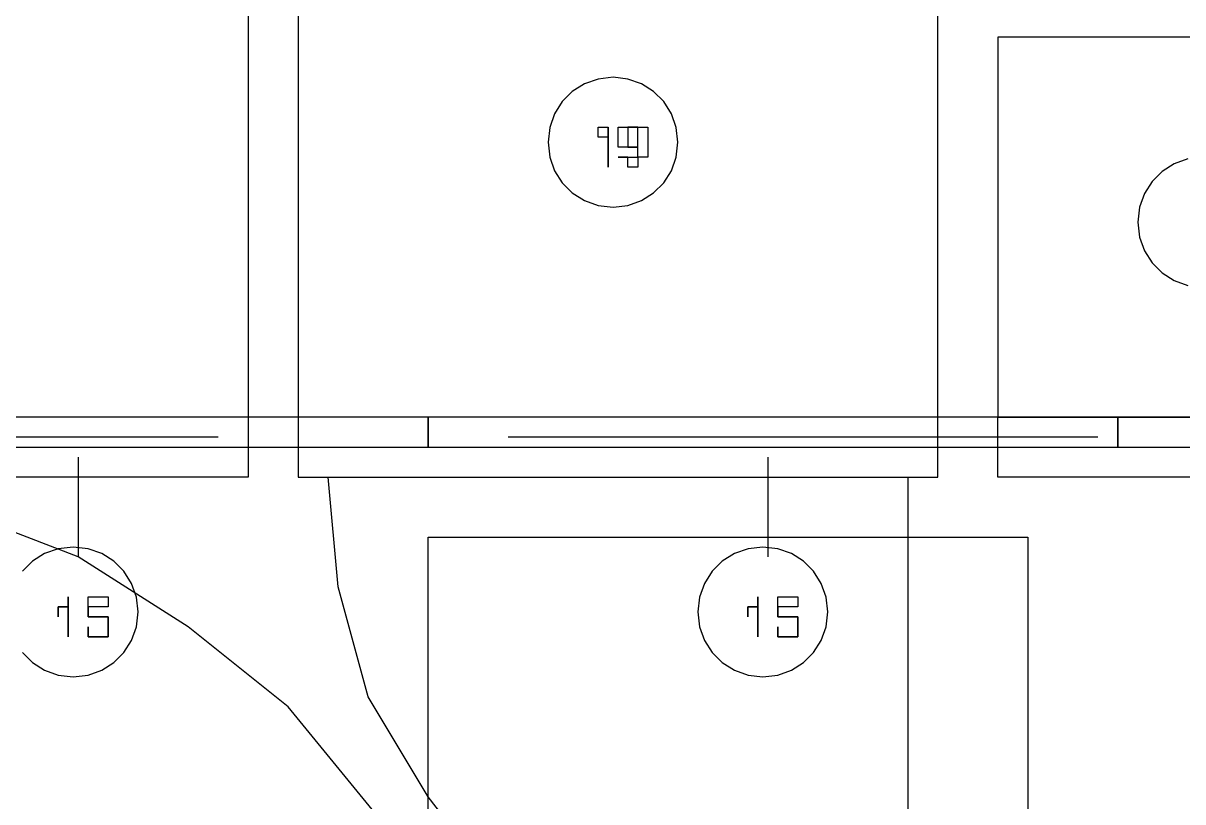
# Model space of a CAD drawing. Header units: metres. Extents: x 1 to 213, y 1 to 147.
# Drawn here: x 85.399 to 86.626, y 97.139 to 97.964 of the extents above; entities that cross this region are included whole.
import ezdxf

# ---------------------------------------------------------------- set-up
doc = ezdxf.new("R2010")
doc.units = ezdxf.units.M
doc.layers.add('00-BASE-ARQUITECTURA', color=8, linetype='Continuous')

msp = doc.modelspace()

# ---------------------------------------------------------------- linework, layer by layer
at = {"layer": '00-BASE-ARQUITECTURA'}
for points in [[(85.6368, 98.2556), (85.6368, 97.483), (84.335, 97.483), (84.335, 98.2556)], [(85.6897, 97.483), (86.367, 97.483), (86.367, 98.1815), (85.6897, 98.1815)], [(86.8644, 97.5465), (86.8644, 97.9487), (86.4305, 97.9487), (86.4305, 97.5465)], [(85.8273, 97.5465), (85.097, 97.5465), (85.097, 97.5148), (85.8273, 97.5148)], [(86.5575, 97.5465), (85.8273, 97.5465), (85.8273, 97.5148), (86.5575, 97.5148)], [(86.4305, 97.5465), (86.8644, 97.5465), (86.8644, 97.483), (86.4305, 97.483)], [(87.2878, 97.5465), (86.5575, 97.5465), (86.5575, 97.5148), (87.2878, 97.5148)]]:
    msp.add_lwpolyline(points, close=True, dxfattribs=at)
for points in [[(86.0918, 97.8376), (86.09, 97.8533), (86.0849, 97.8678), (86.0767, 97.8806), (86.0661, 97.8913), (86.0533, 97.8994), (86.0388, 97.9045), (86.0231, 97.9064), (86.0073, 97.9045), (85.9928, 97.8994), (85.98, 97.8913), (85.9694, 97.8806), (85.9613, 97.8678), (85.9561, 97.8533), (85.9543, 97.8376), (85.9561, 97.8218), (85.9613, 97.8073), (85.9694, 97.7945), (85.98, 97.7839), (85.9928, 97.7758), (86.0073, 97.7706), (86.0231, 97.7688), (86.0388, 97.7706), (86.0533, 97.7758), (86.0661, 97.7839), (86.0767, 97.7945), (86.0849, 97.8073), (86.09, 97.8218), (86.0918, 97.8376)], [(86.0178, 97.8111), (86.0178, 97.8111), (86.0178, 97.8534), (86.0178, 97.8429), (86.0072, 97.8429), (86.0072, 97.8534), (86.0178, 97.8534), (86.0178, 97.8111)], [(86.0495, 97.8323), (86.0495, 97.8323), (86.0389, 97.8323), (86.0284, 97.8323), (86.0284, 97.8429), (86.0284, 97.8535), (86.0389, 97.8535), (86.0495, 97.8535), (86.0601, 97.8535), (86.0601, 97.8429), (86.0601, 97.8323), (86.0601, 97.8217), (86.0495, 97.8217), (86.0495, 97.8111), (86.0389, 97.8111), (86.0389, 97.8217), (86.0284, 97.8217), (86.0389, 97.8217), (86.0495, 97.8217), (86.0495, 97.8323), (86.0495, 97.8323), (86.0495, 97.8429), (86.0495, 97.8535), (86.0389, 97.8535), (86.0389, 97.8429), (86.0389, 97.8323), (86.0495, 97.8323)], [(86.6317, 97.8199), (86.6172, 97.8147), (86.6045, 97.8066), (86.5938, 97.7959), (86.5857, 97.7832), (86.5805, 97.7687), (86.5787, 97.7529), (86.5805, 97.7371), (86.5857, 97.7227), (86.5938, 97.7099), (86.6045, 97.6992), (86.6172, 97.6911), (86.6317, 97.6859)], [(85.605, 97.5465), (84.9806, 97.5465)], [(86.5364, 97.5465), (85.9119, 97.5465)], [(85.605, 97.5254), (84.9806, 97.5254)], [(86.5364, 97.5254), (85.9119, 97.5254)], [(85.4569, 97.5042), (85.4569, 97.3984)], [(86.1871, 97.5042), (86.1871, 97.3984)], [(86.3353, 97.483), (86.3353, 96.8692), (86.2188, 96.8798), (86.1024, 96.9221), (85.9966, 96.975), (85.9013, 97.0491), (85.8273, 97.1444), (85.7638, 97.2502), (85.732, 97.3666), (85.7214, 97.483)], [(85.8908, 96.721), (85.8802, 96.8586), (85.8378, 96.9962), (85.7744, 97.1232), (85.6791, 97.2396), (85.5733, 97.3243), (85.4569, 97.3984), (85.3193, 97.4513), (85.2664, 97.4513)], [(86.4305, 96.2236), (85.8273, 96.2236), (85.8273, 97.4195), (86.4623, 97.4195), (86.4623, 96.2236)], [(85.5204, 97.3402), (85.5185, 97.3559), (85.5134, 97.3704), (85.5052, 97.3832), (85.4946, 97.3938), (85.4818, 97.402), (85.4673, 97.4071), (85.4516, 97.4089), (85.4358, 97.4071), (85.4213, 97.402), (85.4085, 97.3938), (85.3979, 97.3832)], [(86.2506, 97.3402), (86.2488, 97.3559), (86.2436, 97.3704), (86.2355, 97.3832), (86.2248, 97.3938), (86.2121, 97.402), (86.1976, 97.4071), (86.1818, 97.4089), (86.166, 97.4071), (86.1516, 97.402), (86.1388, 97.3938), (86.1281, 97.3832), (86.12, 97.3704), (86.1148, 97.3559), (86.113, 97.3402), (86.1148, 97.3244), (86.12, 97.3099), (86.1281, 97.2971), (86.1388, 97.2865), (86.1516, 97.2784), (86.166, 97.2732), (86.1818, 97.2714), (86.1976, 97.2732), (86.2121, 97.2784), (86.2248, 97.2865), (86.2355, 97.2971), (86.2436, 97.3099), (86.2488, 97.3244), (86.2506, 97.3402)], [(85.4463, 97.3137), (85.4463, 97.3137), (85.4463, 97.3455), (85.4357, 97.3455), (85.4357, 97.3349), (85.4357, 97.3455), (85.4463, 97.3455), (85.4463, 97.356), (85.4463, 97.3137)], [(85.4674, 97.3349), (85.4674, 97.3349), (85.478, 97.3349), (85.4886, 97.3349), (85.4886, 97.3243), (85.4886, 97.3137), (85.478, 97.3137), (85.4674, 97.3137), (85.4674, 97.3243), (85.4674, 97.3137), (85.478, 97.3137), (85.4886, 97.3137), (85.4886, 97.3243), (85.4886, 97.3349), (85.478, 97.3349), (85.4674, 97.3349), (85.4674, 97.356), (85.4886, 97.356), (85.4886, 97.3455), (85.4674, 97.3455), (85.4674, 97.3349)], [(86.1765, 97.3137), (86.1765, 97.3137), (86.1765, 97.3455), (86.1659, 97.3455), (86.1659, 97.3349), (86.1659, 97.3455), (86.1765, 97.3455), (86.1765, 97.356), (86.1765, 97.3137)], [(86.1977, 97.3349), (86.1977, 97.3349), (86.2083, 97.3349), (86.2188, 97.3349), (86.2188, 97.3243), (86.2188, 97.3137), (86.2083, 97.3137), (86.1977, 97.3137), (86.1977, 97.3243), (86.1977, 97.3137), (86.2083, 97.3137), (86.2188, 97.3137), (86.2188, 97.3243), (86.2188, 97.3349), (86.2083, 97.3349), (86.1977, 97.3349), (86.1977, 97.356), (86.2188, 97.356), (86.2188, 97.3455), (86.1977, 97.3455), (86.1977, 97.3349)], [(85.3979, 97.2971), (85.4085, 97.2865), (85.4213, 97.2784), (85.4358, 97.2732), (85.4516, 97.2714), (85.4673, 97.2732), (85.4818, 97.2784), (85.4946, 97.2865), (85.5052, 97.2971), (85.5134, 97.3099), (85.5185, 97.3244), (85.5204, 97.3402)]]:
    msp.add_lwpolyline(points, dxfattribs=at)

doc.saveas('drawing.dxf')
